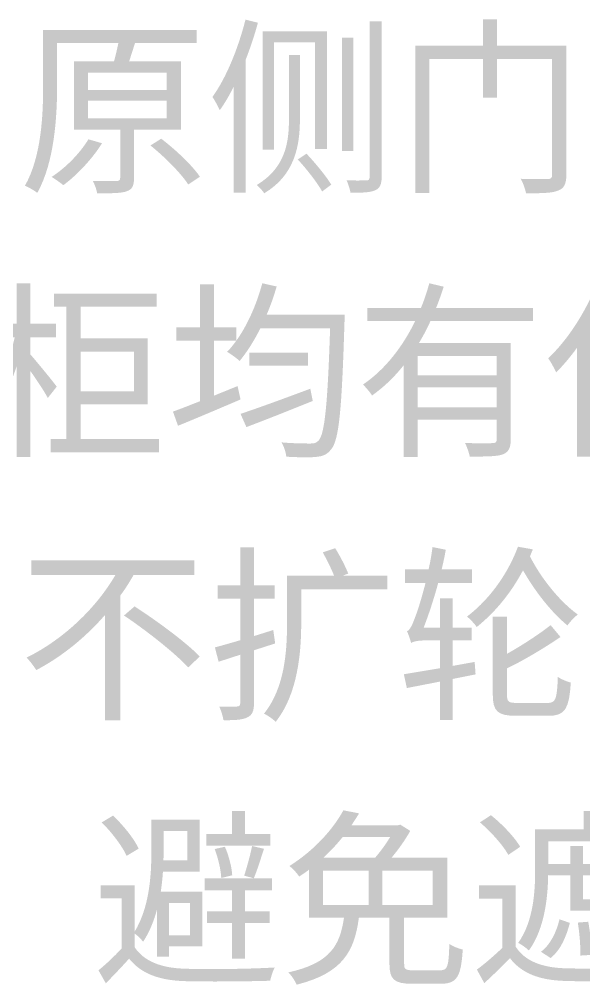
# Model space of a CAD drawing. Header units: millimetres. Extents: x -4600 to 229000, y -4300 to 19460.
# Drawn here: x 61449 to 62304, y 10572 to 12036 of the extents above; entities that cross this region are included whole.
import ezdxf

# ---------------------------------------------------------------- set-up
doc = ezdxf.new("R2010")
doc.units = ezdxf.units.MM
doc.header["$LTSCALE"] = 100
doc.layers.add('A-NOTE', color=7, linetype='Continuous', lineweight=18)

# ---------------------------------------------------------------- blocks, each defined once
blk = doc.blocks.new('A02_SHEET')
at = {"layer": 'A-NOTE'}
h = blk.add_hatch(color=256, dxfattribs=at)
edge = h.paths.add_edge_path()
edge.add_spline(control_points=[(21791.5, 12035.4), (21780.3, 11991.5), (21762.6, 11947.7), (21741.4, 11918.2)], knot_values=[0, 0, 0, 0, 1, 1, 1, 1], degree=3, periodic=0)
edge.add_spline(control_points=[(21741.4, 11918.2), (21744.8, 11913.3), (21750.5, 11902.7), (21752.5, 11898.1)], knot_values=[0, 0, 0, 0, 1, 1, 1, 1], degree=3, periodic=0)
edge.add_spline(control_points=[(21752.5, 11898.1), (21760, 11908.5), (21767.1, 11920.8), (21773.7, 11933.9)], knot_values=[0, 0, 0, 0, 1, 1, 1, 1], degree=3, periodic=0)
edge.add_line((21773.7, 11933.9), (21773.7, 11772.9))
edge.add_line((21773.7, 11772.9), (21791.8, 11772.9))
edge.add_line((21791.8, 11772.9), (21791.8, 11974.6))
edge.add_spline(control_points=[(21791.8, 11974.6), (21798.9, 11993), (21805.2, 12011.9), (21810.4, 12030.8)], knot_values=[0, 0, 0, 0, 1, 1, 1, 1], degree=3, periodic=0)
edge.add_line((21810.4, 12030.8), (21791.5, 12035.4))
h = blk.add_hatch(color=256, dxfattribs=at)
edge = h.paths.add_edge_path()
edge.add_line((21979.7, 12033.1), (21979.7, 11797))
edge.add_spline(control_points=[(21979.7, 11797), (21979.7, 11792.7), (21978.3, 11791.6), (21974.6, 11791.6), (21970.8, 11791.6), (21958.5, 11791.3), (21944.8, 11791.8)], knot_values=[0, 0, 0, 0, 1, 1, 1, 2, 2, 2, 2], degree=3, periodic=0)
edge.add_spline(control_points=[(21944.8, 11791.8), (21947.3, 11786.4), (21949.9, 11778.1), (21950.8, 11772.9)], knot_values=[0, 0, 0, 0, 1, 1, 1, 1], degree=3, periodic=0)
edge.add_spline(control_points=[(21950.8, 11772.9), (21969.7, 11772.9), (21981.4, 11773.5), (21988.3, 11776.7), (21995.2, 11779.8), (21998, 11785.5), (21998, 11797.3)], knot_values=[0, 0, 0, 0, 1, 1, 1, 2, 2, 2, 2], degree=3, periodic=0)
edge.add_line((21998, 11797.3), (21998, 12033.1))
edge.add_line((21998, 12033.1), (21979.7, 12033.1))
h.paths.add_polyline_path([(21937.6, 12008.2), (21937.6, 11836.5), (21955.1, 11836.5), (21955.1, 12008.2), (21937.6, 12008.2)], flags=0)
h = blk.add_hatch(color=256, dxfattribs=at)
edge = h.paths.add_edge_path()
edge.add_line((22151.6, 12035.9), (22151.6, 11996.1))
edge.add_line((22151.6, 11996.1), (22049, 11996.1))
edge.add_line((22049, 11996.1), (22049, 11772.4))
edge.add_line((22049, 11772.4), (22070.2, 11772.4))
edge.add_line((22070.2, 11772.4), (22070.2, 11975.8))
edge.add_line((22070.2, 11975.8), (22151.6, 11975.8))
edge.add_line((22151.6, 11975.8), (22151.6, 11917))
edge.add_line((22151.6, 11917), (22172.8, 11917))
edge.add_line((22172.8, 11917), (22172.8, 11975.8))
edge.add_line((22172.8, 11975.8), (22256.5, 11975.8))
edge.add_line((22256.5, 11975.8), (22256.5, 11800.2))
edge.add_spline(control_points=[(22256.5, 11800.2), (22256.5, 11795.3), (22254.7, 11793.9), (22249.6, 11793.6)], knot_values=[0, 0, 0, 0, 1, 1, 1, 1], degree=3, periodic=0)
edge.add_spline(control_points=[(22249.6, 11793.6), (22244.4, 11793.6), (22226.7, 11793.3), (22208.9, 11794.1)], knot_values=[0, 0, 0, 0, 1, 1, 1, 1], degree=3, periodic=0)
edge.add_spline(control_points=[(22208.9, 11794.1), (22212.3, 11788.1), (22215.8, 11778.1), (22216.9, 11772.1)], knot_values=[0, 0, 0, 0, 1, 1, 1, 1], degree=3, periodic=0)
edge.add_spline(control_points=[(22216.9, 11772.1), (22240.4, 11772.1), (22256.2, 11772.4), (22265.3, 11776.1)], knot_values=[0, 0, 0, 0, 1, 1, 1, 1], degree=3, periodic=0)
edge.add_spline(control_points=[(22265.3, 11776.1), (22274.5, 11779.5), (22278, 11786.1), (22278, 11799.9)], knot_values=[0, 0, 0, 0, 1, 1, 1, 1], degree=3, periodic=0)
edge.add_line((22278, 11799.9), (22278, 11996.1))
edge.add_line((22278, 11996.1), (22172.8, 11996.1))
edge.add_line((22172.8, 11996.1), (22172.8, 12035.9))
edge.add_line((22172.8, 12035.9), (22151.6, 12035.9))
h = blk.add_hatch(color=256, dxfattribs=at)
edge = h.paths.add_edge_path()
edge.add_line((21531.6, 11972.1), (21531.6, 11868.6))
edge.add_line((21531.6, 11868.6), (21601.5, 11868.6))
edge.add_line((21601.5, 11868.6), (21601.5, 11795.6))
edge.add_spline(control_points=[(21601.5, 11795.6), (21601.5, 11792.1), (21600.4, 11791), (21596.1, 11790.7)], knot_values=[0, 0, 0, 0, 1, 1, 1, 1], degree=3, periodic=0)
edge.add_spline(control_points=[(21596.1, 11790.7), (21591.8, 11790.7), (21576.9, 11790.7), (21560, 11791)], knot_values=[0, 0, 0, 0, 1, 1, 1, 1], degree=3, periodic=0)
edge.add_spline(control_points=[(21560, 11791), (21562.9, 11785.5), (21565.7, 11777.5), (21566.6, 11772.1)], knot_values=[0, 0, 0, 0, 1, 1, 1, 1], degree=3, periodic=0)
edge.add_spline(control_points=[(21566.6, 11772.1), (21588.9, 11772.1), (21603, 11772.1), (21611.6, 11775.2), (21620.2, 11778.4), (21622.5, 11784.1), (21622.5, 11795.3)], knot_values=[0, 0, 0, 0, 1, 1, 1, 2, 2, 2, 2], degree=3, periodic=0)
edge.add_line((21622.5, 11795.3), (21622.5, 11868.6))
edge.add_line((21622.5, 11868.6), (21693.8, 11868.6))
edge.add_line((21693.8, 11868.6), (21693.8, 11972.1))
edge.add_line((21693.8, 11972.1), (21615, 11972.1))
edge.add_spline(control_points=[(21615, 11972.1), (21617.9, 11980.6), (21621, 11990.4), (21623.9, 11999.8)], knot_values=[0, 0, 0, 0, 1, 1, 1, 1], degree=3, periodic=0)
edge.add_line((21623.9, 11999.8), (21717.3, 11999.8))
edge.add_line((21717.3, 11999.8), (21717.3, 12019.9))
edge.add_line((21717.3, 12019.9), (21484.7, 12019.9))
edge.add_line((21484.7, 12019.9), (21484.7, 11936.8))
edge.add_spline(control_points=[(21484.7, 11936.8), (21484.7, 11891.8), (21482.4, 11828.5), (21457.1, 11783.5)], knot_values=[0, 0, 0, 0, 1, 1, 1, 1], degree=3, periodic=0)
edge.add_spline(control_points=[(21457.1, 11783.5), (21462.3, 11781.5), (21471.8, 11776.1), (21475.8, 11772.7)], knot_values=[0, 0, 0, 0, 1, 1, 1, 1], degree=3, periodic=0)
edge.add_spline(control_points=[(21475.8, 11772.7), (21502.1, 11819.6), (21505.9, 11889.3), (21505.9, 11936.8)], knot_values=[0, 0, 0, 0, 1, 1, 1, 1], degree=3, periodic=0)
edge.add_line((21505.9, 11936.8), (21505.9, 11999.8))
edge.add_line((21505.9, 11999.8), (21598.7, 11999.8))
edge.add_spline(control_points=[(21598.7, 11999.8), (21597, 11991.5), (21594.7, 11980.9), (21592.1, 11972.1)], knot_values=[0, 0, 0, 0, 1, 1, 1, 1], degree=3, periodic=0)
edge.add_line((21592.1, 11972.1), (21531.6, 11972.1))
edge = h.paths.add_edge_path(flags=0)
edge.add_spline(control_points=[(21553.4, 11854), (21540.2, 11832.5), (21519, 11810.8), (21497.5, 11797)], knot_values=[0, 0, 0, 0, 1, 1, 1, 1], degree=3, periodic=0)
edge.add_spline(control_points=[(21497.5, 11797), (21502.7, 11793.9), (21511.3, 11787.8), (21515.3, 11784.4)], knot_values=[0, 0, 0, 0, 1, 1, 1, 1], degree=3, periodic=0)
edge.add_spline(control_points=[(21515.3, 11784.4), (21536.2, 11799.9), (21558.9, 11823.9), (21574, 11848)], knot_values=[0, 0, 0, 0, 1, 1, 1, 1], degree=3, periodic=0)
edge.add_line((21574, 11848), (21553.4, 11854))
edge = h.paths.add_edge_path(flags=0)
edge.add_spline(control_points=[(21647.4, 11844.6), (21668.9, 11827.4), (21693.8, 11802.4), (21704.7, 11785.5)], knot_values=[0, 0, 0, 0, 1, 1, 1, 1], degree=3, periodic=0)
edge.add_line((21704.7, 11785.5), (21722.4, 11797.3))
edge.add_spline(control_points=[(21722.4, 11797.3), (21710.7, 11814.5), (21685.5, 11838.3), (21663.7, 11854.9)], knot_values=[0, 0, 0, 0, 1, 1, 1, 1], degree=3, periodic=0)
edge.add_line((21663.7, 11854.9), (21647.4, 11844.6))
h.paths.add_polyline_path([(21552.8, 11912.5), (21672, 11912.5), (21672, 11885.8), (21552.8, 11885.8), (21552.8, 11912.5)], flags=0)
h.paths.add_polyline_path([(21552.8, 11954.9), (21672, 11954.9), (21672, 11928.8), (21552.8, 11928.8), (21552.8, 11954.9)], flags=0)
h = blk.add_hatch(color=256, dxfattribs=at)
h.paths.add_polyline_path([(21817.6, 12017.6), (21817.6, 11838.5), (21834.7, 11838.5), (21834.7, 12001), (21896.9, 12001), (21896.9, 11839.1), (21915, 11839.1), (21915, 12017.6), (21817.6, 12017.6)])
edge = h.paths.add_edge_path(flags=0)
edge.add_line((21857.4, 11981.8), (21857.4, 11884.1))
edge.add_spline(control_points=[(21857.4, 11884.1), (21857.4, 11849.4), (21852.2, 11811), (21808.7, 11784.7)], knot_values=[0, 0, 0, 0, 1, 1, 1, 1], degree=3, periodic=0)
edge.add_spline(control_points=[(21808.7, 11784.7), (21811.8, 11782.1), (21817.8, 11775.8), (21819.8, 11772.1)], knot_values=[0, 0, 0, 0, 1, 1, 1, 1], degree=3, periodic=0)
edge.add_spline(control_points=[(21819.8, 11772.1), (21866.8, 11799.9), (21874, 11845.4), (21874, 11884.1)], knot_values=[0, 0, 0, 0, 1, 1, 1, 1], degree=3, periodic=0)
edge.add_line((21874, 11884.1), (21874, 11981.8))
edge.add_line((21874, 11981.8), (21857.4, 11981.8))
h = blk.add_hatch(color=256, dxfattribs=at)
edge = h.paths.add_edge_path()
edge.add_spline(control_points=[(21870.8, 11823.4), (21884.6, 11808.5), (21900.6, 11787.8), (21907.8, 11774.9)], knot_values=[0, 0, 0, 0, 1, 1, 1, 1], degree=3, periodic=0)
edge.add_line((21907.8, 11774.9), (21921.6, 11785.3))
edge.add_spline(control_points=[(21921.6, 11785.3), (21914.1, 11797.6), (21897.8, 11817.6), (21884, 11832.2)], knot_values=[0, 0, 0, 0, 1, 1, 1, 1], degree=3, periodic=0)
edge.add_line((21884, 11832.2), (21870.8, 11823.4))
h = blk.add_hatch(color=256, dxfattribs=at)
edge = h.paths.add_edge_path()
edge.add_line((21444.5, 11635.7), (21444.5, 11574.3))
edge.add_line((21444.5, 11574.3), (21400.1, 11574.3))
edge.add_line((21400.1, 11574.3), (21400.1, 11553.7))
edge.add_line((21400.1, 11553.7), (21441.7, 11553.7))
edge.add_spline(control_points=[(21441.7, 11553.7), (21432.2, 11514.2), (21412.7, 11469.2), (21393.3, 11445.1)], knot_values=[0, 0, 0, 0, 1, 1, 1, 1], degree=3, periodic=0)
edge.add_spline(control_points=[(21393.3, 11445.1), (21396.7, 11440), (21402.1, 11431.4), (21404.4, 11425.7)], knot_values=[0, 0, 0, 0, 1, 1, 1, 1], degree=3, periodic=0)
edge.add_spline(control_points=[(21404.4, 11425.7), (21419.3, 11445.1), (21433.7, 11477.2), (21444.5, 11509.9)], knot_values=[0, 0, 0, 0, 1, 1, 1, 1], degree=3, periodic=0)
edge.add_line((21444.5, 11509.9), (21444.5, 11372.4))
edge.add_line((21444.5, 11372.4), (21465.5, 11372.4))
edge.add_line((21465.5, 11372.4), (21465.5, 11502.4))
edge.add_spline(control_points=[(21465.5, 11502.4), (21475.5, 11488.4), (21486.9, 11470.9), (21491.8, 11461.8)], knot_values=[0, 0, 0, 0, 1, 1, 1, 1], degree=3, periodic=0)
edge.add_line((21491.8, 11461.8), (21505.3, 11478.9))
edge.add_spline(control_points=[(21505.3, 11478.9), (21499.5, 11487), (21474.6, 11517.3), (21465.5, 11527.6)], knot_values=[0, 0, 0, 0, 1, 1, 1, 1], degree=3, periodic=0)
edge.add_line((21465.5, 11527.6), (21465.5, 11553.7))
edge.add_line((21465.5, 11553.7), (21504.4, 11553.7))
edge.add_line((21504.4, 11553.7), (21504.4, 11574.3))
edge.add_line((21504.4, 11574.3), (21465.5, 11574.3))
edge.add_line((21465.5, 11574.3), (21465.5, 11635.7))
edge.add_line((21465.5, 11635.7), (21444.5, 11635.7))
h = blk.add_hatch(color=256, dxfattribs=at)
edge = h.paths.add_edge_path()
edge.add_line((21681.5, 11441.1), (21689.2, 11419.6))
edge.add_spline(control_points=[(21689.2, 11419.6), (21715.9, 11430.5), (21751.1, 11445.4), (21784, 11459.5)], knot_values=[0, 0, 0, 0, 1, 1, 1, 1], degree=3, periodic=0)
edge.add_line((21784, 11459.5), (21779.5, 11479.8))
edge.add_line((21779.5, 11479.8), (21743.6, 11465.2))
edge.add_line((21743.6, 11465.2), (21743.6, 11548.6))
edge.add_line((21743.6, 11548.6), (21777.4, 11548.6))
edge.add_line((21777.4, 11548.6), (21777.4, 11568.9))
edge.add_line((21777.4, 11568.9), (21743.6, 11568.9))
edge.add_line((21743.6, 11568.9), (21743.6, 11633.9))
edge.add_line((21743.6, 11633.9), (21722.7, 11633.9))
edge.add_line((21722.7, 11633.9), (21722.7, 11568.9))
edge.add_line((21722.7, 11568.9), (21686.6, 11568.9))
edge.add_line((21686.6, 11568.9), (21686.6, 11548.6))
edge.add_line((21686.6, 11548.6), (21722.7, 11548.6))
edge.add_line((21722.7, 11548.6), (21722.7, 11456.9))
edge.add_spline(control_points=[(21722.7, 11456.9), (21707.3, 11450.9), (21692.9, 11445.1), (21681.5, 11441.1)], knot_values=[0, 0, 0, 0, 1, 1, 1, 1], degree=3, periodic=0)
h = blk.add_hatch(color=256, dxfattribs=at)
edge = h.paths.add_edge_path()
edge.add_spline(control_points=[(21817, 11635.7), (21806.1, 11595.5), (21787.5, 11556.6), (21763.7, 11531.7)], knot_values=[0, 0, 0, 0, 1, 1, 1, 1], degree=3, periodic=0)
edge.add_spline(control_points=[(21763.7, 11531.7), (21769.1, 11528.5), (21778.3, 11521.9), (21782.6, 11517.9)], knot_values=[0, 0, 0, 0, 1, 1, 1, 1], degree=3, periodic=0)
edge.add_spline(control_points=[(21782.6, 11517.9), (21793.8, 11531.4), (21804.7, 11548.6), (21814.1, 11567.5)], knot_values=[0, 0, 0, 0, 1, 1, 1, 1], degree=3, periodic=0)
edge.add_line((21814.1, 11567.5), (21919.8, 11567.5))
edge.add_spline(control_points=[(21919.8, 11567.5), (21916.1, 11451.2), (21911.5, 11407), (21902.4, 11397.3), (21898.9, 11393.6), (21895.8, 11392.4), (21890, 11392.7)], knot_values=[0, 0, 0, 0, 1, 1, 1, 2, 2, 2, 2], degree=3, periodic=0)
edge.add_spline(control_points=[(21890, 11392.7), (21883.2, 11392.7), (21865.4, 11392.7), (21846.2, 11394.4)], knot_values=[0, 0, 0, 0, 1, 1, 1, 1], degree=3, periodic=0)
edge.add_spline(control_points=[(21846.2, 11394.4), (21849.9, 11388.1), (21852.8, 11379), (21853.4, 11372.7)], knot_values=[0, 0, 0, 0, 1, 1, 1, 1], degree=3, periodic=0)
edge.add_spline(control_points=[(21853.4, 11372.7), (21870.6, 11371.8), (21888.3, 11371.2), (21898.3, 11372.4)], knot_values=[0, 0, 0, 0, 1, 1, 1, 1], degree=3, periodic=0)
edge.add_spline(control_points=[(21898.3, 11372.4), (21908.7, 11373.2), (21915.3, 11375.8), (21921.8, 11384.4)], knot_values=[0, 0, 0, 0, 1, 1, 1, 1], degree=3, periodic=0)
edge.add_spline(control_points=[(21921.8, 11384.4), (21933.3, 11398.4), (21937.6, 11444.3), (21941.6, 11576.6)], knot_values=[0, 0, 0, 0, 1, 1, 1, 1], degree=3, periodic=0)
edge.add_spline(control_points=[(21941.6, 11576.6), (21941.9, 11579.8), (21941.9, 11588.1), (21941.9, 11588.1)], knot_values=[0, 0, 0, 0, 1, 1, 1, 1], degree=3, periodic=0)
edge.add_line((21941.9, 11588.1), (21823.6, 11588.1))
edge.add_spline(control_points=[(21823.6, 11588.1), (21829.6, 11601.8), (21834.5, 11616.2), (21838.8, 11630.8)], knot_values=[0, 0, 0, 0, 1, 1, 1, 1], degree=3, periodic=0)
edge.add_line((21838.8, 11630.8), (21817, 11635.7))
edge = h.paths.add_edge_path(flags=0)
edge.add_line((21784, 11437.7), (21792.9, 11417.6))
edge.add_spline(control_points=[(21792.9, 11417.6), (21821, 11428.2), (21858.5, 11443.1), (21893.5, 11457.2)], knot_values=[0, 0, 0, 0, 1, 1, 1, 1], degree=3, periodic=0)
edge.add_line((21893.5, 11457.2), (21889.8, 11475.8))
edge.add_spline(control_points=[(21889.8, 11475.8), (21850.8, 11461.2), (21810.1, 11446.3), (21784, 11437.7)], knot_values=[0, 0, 0, 0, 1, 1, 1, 1], degree=3, periodic=0)
h.paths.add_polyline_path([(21797.2, 11530.2), (21797.2, 11510.5), (21886.3, 11510.5), (21886.3, 11530.2), (21797.2, 11530.2)], flags=0)
h = blk.add_hatch(color=256, dxfattribs=at)
edge = h.paths.add_edge_path()
edge.add_spline(control_points=[(22070.2, 11635.7), (22066.8, 11623.3), (22062.8, 11610.7), (22057.6, 11598.4)], knot_values=[0, 0, 0, 0, 1, 1, 1, 1], degree=3, periodic=0)
edge.add_line((22057.6, 11598.4), (21976.3, 11598.4))
edge.add_line((21976.3, 11598.4), (21976.3, 11578.4))
edge.add_line((21976.3, 11578.4), (22048.8, 11578.4))
edge.add_spline(control_points=[(22048.8, 11578.4), (22030.4, 11540.5), (22004.1, 11505.6), (21969.7, 11482.1)], knot_values=[0, 0, 0, 0, 1, 1, 1, 1], degree=3, periodic=0)
edge.add_spline(control_points=[(21969.7, 11482.1), (21973.7, 11478.1), (21980.6, 11470.3), (21983.4, 11465.5)], knot_values=[0, 0, 0, 0, 1, 1, 1, 1], degree=3, periodic=0)
edge.add_spline(control_points=[(21983.4, 11465.5), (22001.5, 11478.4), (22017.5, 11493.8), (22031.3, 11511.3)], knot_values=[0, 0, 0, 0, 1, 1, 1, 1], degree=3, periodic=0)
edge.add_line((22031.3, 11511.3), (22031.3, 11372.4))
edge.add_line((22031.3, 11372.4), (22052.5, 11372.4))
edge.add_line((22052.5, 11372.4), (22052.5, 11429.1))
edge.add_line((22052.5, 11429.1), (22172.5, 11429.1))
edge.add_line((22172.5, 11429.1), (22172.5, 11399.3))
edge.add_spline(control_points=[(22172.5, 11399.3), (22172.5, 11395), (22171.1, 11393.3), (22166.2, 11393.3)], knot_values=[0, 0, 0, 0, 1, 1, 1, 1], degree=3, periodic=0)
edge.add_spline(control_points=[(22166.2, 11393.3), (22160.8, 11393), (22143.3, 11392.7), (22124.4, 11393.6)], knot_values=[0, 0, 0, 0, 1, 1, 1, 1], degree=3, periodic=0)
edge.add_spline(control_points=[(22124.4, 11393.6), (22127.3, 11387.6), (22130.4, 11378.7), (22131.6, 11372.9)], knot_values=[0, 0, 0, 0, 1, 1, 1, 1], degree=3, periodic=0)
edge.add_spline(control_points=[(22131.6, 11372.9), (22156.2, 11372.9), (22172, 11372.9), (22181.4, 11376.1)], knot_values=[0, 0, 0, 0, 1, 1, 1, 1], degree=3, periodic=0)
edge.add_spline(control_points=[(22181.4, 11376.1), (22190.9, 11379.8), (22193.7, 11386.4), (22193.7, 11399)], knot_values=[0, 0, 0, 0, 1, 1, 1, 1], degree=3, periodic=0)
edge.add_line((22193.7, 11399), (22193.7, 11545.1))
edge.add_line((22193.7, 11545.1), (22054.5, 11545.1))
edge.add_spline(control_points=[(22054.5, 11545.1), (22061.1, 11556), (22066.8, 11566.9), (22072, 11578.4)], knot_values=[0, 0, 0, 0, 1, 1, 1, 1], degree=3, periodic=0)
edge.add_line((22072, 11578.4), (22227.2, 11578.4))
edge.add_line((22227.2, 11578.4), (22227.2, 11598.4))
edge.add_line((22227.2, 11598.4), (22080.6, 11598.4))
edge.add_spline(control_points=[(22080.6, 11598.4), (22084.9, 11609), (22088.6, 11619.9), (22092, 11630.5)], knot_values=[0, 0, 0, 0, 1, 1, 1, 1], degree=3, periodic=0)
edge.add_line((22092, 11630.5), (22070.2, 11635.7))
h.paths.add_polyline_path([(22052.5, 11477.8), (22172.5, 11477.8), (22172.5, 11447.7), (22052.5, 11447.7), (22052.5, 11477.8)], flags=0)
h.paths.add_polyline_path([(22052.5, 11496.1), (22052.5, 11525.6), (22172.5, 11525.6), (22172.5, 11496.1), (22052.5, 11496.1)], flags=0)
h = blk.add_hatch(color=256, dxfattribs=at)
edge = h.paths.add_edge_path()
edge.add_spline(control_points=[(22324.1, 11634.8), (22307.2, 11591.5), (22279.4, 11549.1), (22250.5, 11521.9)], knot_values=[0, 0, 0, 0, 1, 1, 1, 1], degree=3, periodic=0)
edge.add_spline(control_points=[(22250.5, 11521.9), (22254.2, 11516.8), (22260.5, 11505.6), (22262.5, 11500.4)], knot_values=[0, 0, 0, 0, 1, 1, 1, 1], degree=3, periodic=0)
edge.add_spline(control_points=[(22262.5, 11500.4), (22273.4, 11511.3), (22284, 11523.9), (22294.3, 11538)], knot_values=[0, 0, 0, 0, 1, 1, 1, 1], degree=3, periodic=0)
edge.add_line((22294.3, 11538), (22294.3, 11372.9))
edge.add_line((22294.3, 11372.9), (22314.9, 11372.9))
edge.add_line((22314.9, 11372.9), (22314.9, 11569.2))
edge.add_spline(control_points=[(22314.9, 11569.2), (22326.1, 11588.1), (22336.4, 11608.2), (22344.4, 11628.5)], knot_values=[0, 0, 0, 0, 1, 1, 1, 1], degree=3, periodic=0)
edge.add_line((22344.4, 11628.5), (22324.1, 11634.8))
h = blk.add_hatch(color=256, dxfattribs=at)
h.paths.add_polyline_path([(21496.1, 11399.3), (21496.1, 11379.5), (21660.6, 11379.5), (21660.6, 11399.3), (21541.4, 11399.3), (21541.4, 11452), (21643.4, 11452), (21643.4, 11552), (21541.4, 11552), (21541.4, 11600.1), (21656.8, 11600.1), (21656.8, 11619.9), (21501.3, 11619.9), (21501.3, 11600.1), (21519.9, 11600.1), (21519.9, 11399.3), (21496.1, 11399.3)])
h.paths.add_polyline_path([(21541.4, 11532.2), (21622.5, 11532.2), (21622.5, 11471.8), (21541.4, 11471.8), (21541.4, 11532.2)], flags=0)
h = blk.add_hatch(color=256, dxfattribs=at)
edge = h.paths.add_edge_path()
edge.add_line((21783.5, 11235.4), (21783.5, 11177.8))
edge.add_line((21783.5, 11177.8), (21749.4, 11177.8))
edge.add_line((21749.4, 11177.8), (21749.4, 11157.4))
edge.add_line((21749.4, 11157.4), (21783.5, 11157.4))
edge.add_line((21783.5, 11157.4), (21783.5, 11094.4))
edge.add_spline(control_points=[(21783.5, 11094.4), (21768.9, 11090.1), (21755.7, 11086.4), (21745.1, 11083.5)], knot_values=[0, 0, 0, 0, 1, 1, 1, 1], degree=3, periodic=0)
edge.add_line((21745.1, 11083.5), (21750.8, 11061.8))
edge.add_line((21750.8, 11061.8), (21783.5, 11072.4))
edge.add_line((21783.5, 11072.4), (21783.5, 10999))
edge.add_spline(control_points=[(21783.5, 10999), (21783.5, 10995), (21782, 10993.9), (21778.6, 10993.9)], knot_values=[0, 0, 0, 0, 1, 1, 1, 1], degree=3, periodic=0)
edge.add_spline(control_points=[(21778.6, 10993.9), (21775.2, 10993.6), (21764, 10993.6), (21751.7, 10993.9)], knot_values=[0, 0, 0, 0, 1, 1, 1, 1], degree=3, periodic=0)
edge.add_spline(control_points=[(21751.7, 10993.9), (21754.5, 10987.8), (21757.4, 10978.7), (21758, 10973.2)], knot_values=[0, 0, 0, 0, 1, 1, 1, 1], degree=3, periodic=0)
edge.add_spline(control_points=[(21758, 10973.2), (21776, 10972.9), (21787.5, 10973.8), (21794.4, 10977.5)], knot_values=[0, 0, 0, 0, 1, 1, 1, 1], degree=3, periodic=0)
edge.add_spline(control_points=[(21794.4, 10977.5), (21801.8, 10981), (21804.4, 10987), (21804.4, 10999)], knot_values=[0, 0, 0, 0, 1, 1, 1, 1], degree=3, periodic=0)
edge.add_line((21804.4, 10999), (21804.4, 11079.2))
edge.add_line((21804.4, 11079.2), (21836.5, 11089.5))
edge.add_line((21836.5, 11089.5), (21833.6, 11109.9))
edge.add_line((21833.6, 11109.9), (21804.4, 11100.7))
edge.add_line((21804.4, 11100.7), (21804.4, 11157.4))
edge.add_line((21804.4, 11157.4), (21835.6, 11157.4))
edge.add_line((21835.6, 11157.4), (21835.6, 11177.8))
edge.add_line((21835.6, 11177.8), (21804.4, 11177.8))
edge.add_line((21804.4, 11177.8), (21804.4, 11235.4))
edge.add_line((21804.4, 11235.4), (21783.5, 11235.4))
h = blk.add_hatch(color=256, dxfattribs=at)
edge = h.paths.add_edge_path()
edge.add_spline(control_points=[(21908.7, 11227.6), (21914.7, 11216.7), (21921.8, 11202.7), (21925.9, 11192.1)], knot_values=[0, 0, 0, 0, 1, 1, 1, 1], degree=3, periodic=0)
edge.add_line((21925.9, 11192.1), (21854.5, 11192.1))
edge.add_line((21854.5, 11192.1), (21854.5, 11120.5))
edge.add_spline(control_points=[(21854.5, 11120.5), (21854.5, 11078.9), (21851.4, 11022.8), (21819.6, 10983)], knot_values=[0, 0, 0, 0, 1, 1, 1, 1], degree=3, periodic=0)
edge.add_spline(control_points=[(21819.6, 10983), (21824.7, 10980.7), (21833.6, 10974.7), (21837.3, 10970.6)], knot_values=[0, 0, 0, 0, 1, 1, 1, 1], degree=3, periodic=0)
edge.add_spline(control_points=[(21837.3, 10970.6), (21870.8, 11012.8), (21876, 11075.8), (21876, 11120.2)], knot_values=[0, 0, 0, 0, 1, 1, 1, 1], degree=3, periodic=0)
edge.add_line((21876, 11120.2), (21876, 11171.5))
edge.add_line((21876, 11171.5), (22006.6, 11171.5))
edge.add_line((22006.6, 11171.5), (22006.6, 11192.1))
edge.add_line((22006.6, 11192.1), (21938.5, 11192.1))
edge.add_line((21938.5, 11192.1), (21947.3, 11195.5))
edge.add_spline(control_points=[(21947.3, 11195.5), (21943.3, 11205.9), (21935, 11221.9), (21927.6, 11233.9)], knot_values=[0, 0, 0, 0, 1, 1, 1, 1], degree=3, periodic=0)
edge.add_line((21927.6, 11233.9), (21908.7, 11227.6))
h = blk.add_hatch(color=256, dxfattribs=at)
edge = h.paths.add_edge_path()
edge.add_spline(control_points=[(22042.7, 11090.1), (22045, 11092.4), (22053.9, 11094.1), (22063.4, 11094.1)], knot_values=[0, 0, 0, 0, 1, 1, 1, 1], degree=3, periodic=0)
edge.add_line((22063.4, 11094.1), (22086.6, 11094.1))
edge.add_line((22086.6, 11094.1), (22086.6, 11052))
edge.add_line((22086.6, 11052), (22031.6, 11042.8))
edge.add_line((22031.6, 11042.8), (22036.2, 11021.9))
edge.add_line((22036.2, 11021.9), (22086.6, 11031.7))
edge.add_line((22086.6, 11031.7), (22086.6, 10973.5))
edge.add_line((22086.6, 10973.5), (22105.8, 10973.5))
edge.add_line((22105.8, 10973.5), (22105.8, 11035.7))
edge.add_line((22105.8, 11035.7), (22140.4, 11042.6))
edge.add_line((22140.4, 11042.6), (22139, 11061.5))
edge.add_line((22139, 11061.5), (22105.8, 11055.5))
edge.add_line((22105.8, 11055.5), (22105.8, 11094.1))
edge.add_line((22105.8, 11094.1), (22134.4, 11094.1))
edge.add_line((22134.4, 11094.1), (22134.4, 11113.6))
edge.add_line((22134.4, 11113.6), (22105.8, 11113.6))
edge.add_line((22105.8, 11113.6), (22105.8, 11158))
edge.add_line((22105.8, 11158), (22086.6, 11158))
edge.add_line((22086.6, 11158), (22086.6, 11113.6))
edge.add_line((22086.6, 11113.6), (22061.7, 11113.6))
edge.add_spline(control_points=[(22061.7, 11113.6), (22069.4, 11133.4), (22077.1, 11156.9), (22083.7, 11181.2)], knot_values=[0, 0, 0, 0, 1, 1, 1, 1], degree=3, periodic=0)
edge.add_line((22083.7, 11181.2), (22135, 11181.2))
edge.add_line((22135, 11181.2), (22135, 11201.8))
edge.add_line((22135, 11201.8), (22088.9, 11201.8))
edge.add_spline(control_points=[(22088.9, 11201.8), (22091.4, 11211.9), (22093.5, 11221.9), (22095.2, 11231.6)], knot_values=[0, 0, 0, 0, 1, 1, 1, 1], degree=3, periodic=0)
edge.add_line((22095.2, 11231.6), (22075.1, 11235.7))
edge.add_spline(control_points=[(22075.1, 11235.7), (22073.7, 11224.5), (22071.7, 11213), (22069.1, 11201.8)], knot_values=[0, 0, 0, 0, 1, 1, 1, 1], degree=3, periodic=0)
edge.add_line((22069.1, 11201.8), (22033.6, 11201.8))
edge.add_line((22033.6, 11201.8), (22033.6, 11181.2))
edge.add_line((22033.6, 11181.2), (22064.5, 11181.2))
edge.add_spline(control_points=[(22064.5, 11181.2), (22058.5, 11158), (22052.5, 11138.8), (22049.6, 11131.7)], knot_values=[0, 0, 0, 0, 1, 1, 1, 1], degree=3, periodic=0)
edge.add_spline(control_points=[(22049.6, 11131.7), (22045, 11118.8), (22041, 11109.6), (22036.4, 11108.2)], knot_values=[0, 0, 0, 0, 1, 1, 1, 1], degree=3, periodic=0)
edge.add_spline(control_points=[(22036.4, 11108.2), (22038.7, 11103.3), (22041.6, 11094.1), (22042.7, 11090.1)], knot_values=[0, 0, 0, 0, 1, 1, 1, 1], degree=3, periodic=0)
h = blk.add_hatch(color=256, dxfattribs=at)
edge = h.paths.add_edge_path()
edge.add_spline(control_points=[(22204.6, 11236.2), (22192.3, 11202.4), (22166.5, 11160), (22127.3, 11130.2)], knot_values=[0, 0, 0, 0, 1, 1, 1, 1], degree=3, periodic=0)
edge.add_spline(control_points=[(22127.3, 11130.2), (22132.1, 11126.8), (22138.7, 11119.3), (22142.2, 11114.5)], knot_values=[0, 0, 0, 0, 1, 1, 1, 1], degree=3, periodic=0)
edge.add_spline(control_points=[(22142.2, 11114.5), (22173.4, 11139.4), (22196.3, 11170.3), (22212.3, 11200.4)], knot_values=[0, 0, 0, 0, 1, 1, 1, 1], degree=3, periodic=0)
edge.add_spline(control_points=[(22212.3, 11200.4), (22230.7, 11167.8), (22256.5, 11135.7), (22279.7, 11116.8)], knot_values=[0, 0, 0, 0, 1, 1, 1, 1], degree=3, periodic=0)
edge.add_spline(control_points=[(22279.7, 11116.8), (22283.4, 11122.2), (22290.3, 11129.7), (22295.4, 11133.4)], knot_values=[0, 0, 0, 0, 1, 1, 1, 1], degree=3, periodic=0)
edge.add_spline(control_points=[(22295.4, 11133.4), (22269.1, 11152), (22239.6, 11188.1), (22222.9, 11221.6)], knot_values=[0, 0, 0, 0, 1, 1, 1, 1], degree=3, periodic=0)
edge.add_line((22222.9, 11221.6), (22227.2, 11232.2))
edge.add_line((22227.2, 11232.2), (22204.6, 11236.2))
h = blk.add_hatch(color=256, dxfattribs=at)
edge = h.paths.add_edge_path()
edge.add_line((21466.9, 11215.6), (21466.9, 11193.5))
edge.add_line((21466.9, 11193.5), (21594.4, 11193.5))
edge.add_spline(control_points=[(21594.4, 11193.5), (21566, 11144.5), (21516.7, 11096.1), (21459.7, 11068.1)], knot_values=[0, 0, 0, 0, 1, 1, 1, 1], degree=3, periodic=0)
edge.add_spline(control_points=[(21459.7, 11068.1), (21464.3, 11063.2), (21470.9, 11054.6), (21474.3, 11049.1)], knot_values=[0, 0, 0, 0, 1, 1, 1, 1], degree=3, periodic=0)
edge.add_spline(control_points=[(21474.3, 11049.1), (21514.2, 11070.1), (21549.7, 11099.6), (21578.6, 11132.8)], knot_values=[0, 0, 0, 0, 1, 1, 1, 1], degree=3, periodic=0)
edge.add_line((21578.6, 11132.8), (21578.6, 10972.7))
edge.add_line((21578.6, 10972.7), (21601.8, 10972.7))
edge.add_line((21601.8, 10972.7), (21601.8, 11162.3))
edge.add_spline(control_points=[(21601.8, 11162.3), (21609.3, 11172.3), (21615.9, 11182.9), (21621.9, 11193.5)], knot_values=[0, 0, 0, 0, 1, 1, 1, 1], degree=3, periodic=0)
edge.add_line((21621.9, 11193.5), (21713.8, 11193.5))
edge.add_line((21713.8, 11193.5), (21713.8, 11215.6))
edge.add_line((21713.8, 11215.6), (21466.9, 11215.6))
edge = h.paths.add_edge_path(flags=0)
edge.add_spline(control_points=[(21607.3, 11131.9), (21641.4, 11109), (21684.3, 11075.2), (21704.7, 11053.2)], knot_values=[0, 0, 0, 0, 1, 1, 1, 1], degree=3, periodic=0)
edge.add_line((21704.7, 11053.2), (21722.2, 11069.8))
edge.add_spline(control_points=[(21722.2, 11069.8), (21700.7, 11091.8), (21657.1, 11123.9), (21623.3, 11145.7)], knot_values=[0, 0, 0, 0, 1, 1, 1, 1], degree=3, periodic=0)
edge.add_line((21623.3, 11145.7), (21607.3, 11131.9))
h = blk.add_hatch(color=256, dxfattribs=at)
edge = h.paths.add_edge_path()
edge.add_spline(control_points=[(22254.2, 11117.3), (22237, 11103.6), (22210.9, 11086.7), (22188, 11073.8)], knot_values=[0, 0, 0, 0, 1, 1, 1, 1], degree=3, periodic=0)
edge.add_line((22188, 11073.8), (22188, 11130.2))
edge.add_line((22188, 11130.2), (22166.5, 11130.2))
edge.add_line((22166.5, 11130.2), (22166.5, 11011.6))
edge.add_spline(control_points=[(22166.5, 11011.6), (22166.5, 10986.7), (22174, 10979.8), (22202, 10979.8), (22207.5, 10979.8), (22245.3, 10979.8), (22251.3, 10979.8), (22276.2, 10979.8), (22282.3, 10990.7), (22284.8, 11030.2)], knot_values=[0, 0, 0, 0, 1, 1, 1, 2, 2, 2, 3, 3, 3, 3], degree=3, periodic=0)
edge.add_spline(control_points=[(22284.8, 11030.2), (22278.8, 11031.7), (22269.9, 11035.4), (22265.1, 11038.8)], knot_values=[0, 0, 0, 0, 1, 1, 1, 1], degree=3, periodic=0)
edge.add_spline(control_points=[(22265.1, 11038.8), (22263.9, 11005.3), (22261.9, 10999.3), (22249.9, 10999.3), (22241.9, 10999.3), (22210.3, 10999.3), (22204, 10999.3), (22190.3, 10999.3), (22188, 11001), (22188, 11011.6)], knot_values=[0, 0, 0, 0, 1, 1, 1, 2, 2, 2, 3, 3, 3, 3], degree=3, periodic=0)
edge.add_line((22188, 11011.6), (22188, 11051.7))
edge.add_spline(control_points=[(22188, 11051.7), (22213.5, 11064), (22245.3, 11083), (22269.1, 11099.3)], knot_values=[0, 0, 0, 0, 1, 1, 1, 1], degree=3, periodic=0)
edge.add_line((22269.1, 11099.3), (22254.2, 11117.3))
h = blk.add_hatch(color=256, dxfattribs=at)
edge = h.paths.add_edge_path()
edge.add_line((21648.8, 10822.5), (21648.8, 10773.5))
edge.add_spline(control_points=[(21648.8, 10773.5), (21648.8, 10738.2), (21645.9, 10689.3), (21623.3, 10652.3)], knot_values=[0, 0, 0, 0, 1, 1, 1, 1], degree=3, periodic=0)
edge.add_line((21623.3, 10652.3), (21623.3, 10722.5))
edge.add_line((21623.3, 10722.5), (21572, 10722.5))
edge.add_line((21572, 10722.5), (21572, 10703))
edge.add_line((21572, 10703), (21603.8, 10703))
edge.add_line((21603.8, 10703), (21603.8, 10627.1))
edge.add_spline(control_points=[(21603.8, 10627.1), (21592.4, 10614.8), (21579.5, 10602.7), (21568.6, 10593.9)], knot_values=[0, 0, 0, 0, 1, 1, 1, 1], degree=3, periodic=0)
edge.add_line((21568.6, 10593.9), (21579.8, 10574.1))
edge.add_spline(control_points=[(21579.8, 10574.1), (21592.1, 10587), (21604.1, 10599.3), (21615, 10611.6)], knot_values=[0, 0, 0, 0, 1, 1, 1, 1], degree=3, periodic=0)
edge.add_spline(control_points=[(21615, 10611.6), (21633.3, 10589), (21659.7, 10579), (21698.1, 10577.5), (21731.6, 10576.4), (21795.8, 10577), (21829, 10578.1)], knot_values=[0, 0, 0, 0, 1, 1, 1, 2, 2, 2, 2], degree=3, periodic=0)
edge.add_spline(control_points=[(21829, 10578.1), (21830.2, 10584.1), (21833.3, 10593.6), (21835.9, 10598.2)], knot_values=[0, 0, 0, 0, 1, 1, 1, 1], degree=3, periodic=0)
edge.add_spline(control_points=[(21835.9, 10598.2), (21800.1, 10595.9), (21730.8, 10595), (21697.8, 10596.4), (21663.7, 10597.6), (21637.4, 10607.6), (21623.3, 10629.1)], knot_values=[0, 0, 0, 0, 1, 1, 1, 2, 2, 2, 2], degree=3, periodic=0)
edge.add_line((21623.3, 10629.1), (21623.3, 10649.7))
edge.add_spline(control_points=[(21623.3, 10649.7), (21627.3, 10647.1), (21633.9, 10640.8), (21636.2, 10637.1)], knot_values=[0, 0, 0, 0, 1, 1, 1, 1], degree=3, periodic=0)
edge.add_spline(control_points=[(21636.2, 10637.1), (21645.9, 10651.7), (21652.8, 10668.9), (21657.4, 10686.4)], knot_values=[0, 0, 0, 0, 1, 1, 1, 1], degree=3, periodic=0)
edge.add_line((21657.4, 10686.4), (21657.4, 10614.8))
edge.add_line((21657.4, 10614.8), (21675.5, 10614.8))
edge.add_line((21675.5, 10614.8), (21675.5, 10630))
edge.add_line((21675.5, 10630), (21726.2, 10630))
edge.add_line((21726.2, 10630), (21726.2, 10713.3))
edge.add_line((21726.2, 10713.3), (21663.1, 10713.3))
edge.add_spline(control_points=[(21663.1, 10713.3), (21664.6, 10723.6), (21665.7, 10733.7), (21666.3, 10743.4)], knot_values=[0, 0, 0, 0, 1, 1, 1, 1], degree=3, periodic=0)
edge.add_line((21666.3, 10743.4), (21722.2, 10743.4))
edge.add_line((21722.2, 10743.4), (21722.2, 10822.5))
edge.add_line((21722.2, 10822.5), (21648.8, 10822.5))
h.paths.add_polyline_path([(21729.6, 10733.4), (21729.6, 10715.3), (21770.9, 10715.3), (21770.9, 10683.2), (21733.3, 10683.2), (21733.3, 10665.5), (21770.9, 10665.5), (21770.9, 10611.3), (21790.6, 10611.3), (21790.6, 10665.5), (21828.4, 10665.5), (21828.4, 10683.2), (21790.6, 10683.2), (21790.6, 10715.3), (21831.6, 10715.3), (21831.6, 10733.4), (21729.6, 10733.4)], flags=0)
h.paths.add_polyline_path([(21770.9, 10835.7), (21770.9, 10800.4), (21732.2, 10800.4), (21732.2, 10782.7), (21829.3, 10782.7), (21829.3, 10800.4), (21790.6, 10800.4), (21790.6, 10835.7), (21770.9, 10835.7)], flags=0)
edge = h.paths.add_edge_path(flags=0)
edge.add_spline(control_points=[(21573.5, 10818.2), (21588.6, 10803.3), (21604.7, 10782.1), (21611.3, 10767.5)], knot_values=[0, 0, 0, 0, 1, 1, 1, 1], degree=3, periodic=0)
edge.add_line((21611.3, 10767.5), (21629.6, 10778.4))
edge.add_spline(control_points=[(21629.6, 10778.4), (21623, 10793), (21606.1, 10813.9), (21590.7, 10828.5)], knot_values=[0, 0, 0, 0, 1, 1, 1, 1], degree=3, periodic=0)
edge.add_line((21590.7, 10828.5), (21573.5, 10818.2))
h.paths.add_polyline_path([(21667.1, 10760.6), (21667.4, 10773.2), (21667.4, 10805.3), (21703.5, 10805.3), (21703.5, 10760.6), (21667.1, 10760.6)], flags=0)
h.paths.add_polyline_path([(21675.5, 10696.1), (21707.5, 10696.1), (21707.5, 10647.1), (21675.5, 10647.1), (21675.5, 10696.1)], flags=0)
edge = h.paths.add_edge_path(flags=0)
edge.add_spline(control_points=[(21801.5, 10782.4), (21798.9, 10769.2), (21793.5, 10749.4), (21789.5, 10737.4)], knot_values=[0, 0, 0, 0, 1, 1, 1, 1], degree=3, periodic=0)
edge.add_line((21789.5, 10737.4), (21804.1, 10733.4))
edge.add_spline(control_points=[(21804.1, 10733.4), (21809, 10744.8), (21814.4, 10762.6), (21819.6, 10778.1)], knot_values=[0, 0, 0, 0, 1, 1, 1, 1], degree=3, periodic=0)
edge.add_line((21819.6, 10778.1), (21801.5, 10782.4))
edge = h.paths.add_edge_path(flags=0)
edge.add_spline(control_points=[(21744.8, 10777.8), (21750.2, 10763.7), (21754.2, 10746), (21754.8, 10733.9)], knot_values=[0, 0, 0, 0, 1, 1, 1, 1], degree=3, periodic=0)
edge.add_line((21754.8, 10733.9), (21771.4, 10738))
edge.add_spline(control_points=[(21771.4, 10738), (21770.9, 10749.4), (21766.3, 10767.8), (21760.3, 10781.2)], knot_values=[0, 0, 0, 0, 1, 1, 1, 1], degree=3, periodic=0)
edge.add_line((21760.3, 10781.2), (21744.8, 10777.8))
h = blk.add_hatch(color=256, dxfattribs=at)
edge = h.paths.add_edge_path()
edge.add_spline(control_points=[(21939.9, 10836.5), (21925.3, 10809.3), (21896.9, 10776.4), (21858, 10752)], knot_values=[0, 0, 0, 0, 1, 1, 1, 1], degree=3, periodic=0)
edge.add_spline(control_points=[(21858, 10752), (21862.8, 10748.8), (21869.7, 10741.1), (21872.9, 10736)], knot_values=[0, 0, 0, 0, 1, 1, 1, 1], degree=3, periodic=0)
edge.add_spline(control_points=[(21872.9, 10736), (21878, 10739.4), (21883.2, 10742.8), (21888, 10746.6)], knot_values=[0, 0, 0, 0, 1, 1, 1, 1], degree=3, periodic=0)
edge.add_line((21888, 10746.6), (21888, 10673.5))
edge.add_line((21888, 10673.5), (21940.8, 10673.5))
edge.add_spline(control_points=[(21940.8, 10673.5), (21934.7, 10632.2), (21920.7, 10605), (21856.5, 10590.7)], knot_values=[0, 0, 0, 0, 1, 1, 1, 1], degree=3, periodic=0)
edge.add_spline(control_points=[(21856.5, 10590.7), (21861.1, 10586.4), (21866.8, 10577.5), (21869.1, 10572.1)], knot_values=[0, 0, 0, 0, 1, 1, 1, 1], degree=3, periodic=0)
edge.add_spline(control_points=[(21869.1, 10572.1), (21938.7, 10589.6), (21956.8, 10622.8), (21963.4, 10673.5)], knot_values=[0, 0, 0, 0, 1, 1, 1, 1], degree=3, periodic=0)
edge.add_line((21963.4, 10673.5), (22009.8, 10673.5))
edge.add_line((22009.8, 10673.5), (22009.8, 10603.6))
edge.add_spline(control_points=[(22009.8, 10603.6), (22009.8, 10580.1), (22017, 10573.5), (22043.9, 10573.5), (22049.3, 10573.5), (22082.6, 10573.5), (22088.3, 10573.5), (22112.1, 10573.5), (22118.4, 10583.8), (22121, 10625.4)], knot_values=[0, 0, 0, 0, 1, 1, 1, 2, 2, 2, 3, 3, 3, 3], degree=3, periodic=0)
edge.add_spline(control_points=[(22121, 10625.4), (22114.9, 10626.8), (22105.5, 10630.2), (22100.6, 10634)], knot_values=[0, 0, 0, 0, 1, 1, 1, 1], degree=3, periodic=0)
edge.add_spline(control_points=[(22100.6, 10634), (22099.8, 10599), (22097.7, 10593.9), (22086.6, 10593.9), (22079.1, 10593.9), (22051.9, 10593.9), (22046.2, 10593.9), (22034.1, 10593.9), (22032.1, 10595.3), (22032.1, 10603.6)], knot_values=[0, 0, 0, 0, 1, 1, 1, 2, 2, 2, 3, 3, 3, 3], degree=3, periodic=0)
edge.add_line((22032.1, 10603.6), (22032.1, 10673.5))
edge.add_line((22032.1, 10673.5), (22097.7, 10673.5))
edge.add_line((22097.7, 10673.5), (22097.7, 10764.6))
edge.add_line((22097.7, 10764.6), (22012.9, 10764.6))
edge.add_spline(control_points=[(22012.9, 10764.6), (22023.5, 10777.2), (22034.1, 10792.1), (22041.3, 10805.3)], knot_values=[0, 0, 0, 0, 1, 1, 1, 1], degree=3, periodic=0)
edge.add_line((22041.3, 10805.3), (22026.4, 10814.7))
edge.add_line((22026.4, 10814.7), (22023, 10813.9))
edge.add_line((22023, 10813.9), (21952.2, 10813.9))
edge.add_spline(control_points=[(21952.2, 10813.9), (21956.2, 10819.9), (21960.2, 10825.9), (21963.7, 10831.9)], knot_values=[0, 0, 0, 0, 1, 1, 1, 1], degree=3, periodic=0)
edge.add_line((21963.7, 10831.9), (21939.9, 10836.5))
h.paths.add_polyline_path([(21999.2, 10745.1), (22075.4, 10745.1), (22075.4, 10693), (21999.2, 10693), (21999.2, 10745.1)], flags=0)
h.paths.add_polyline_path([(21909.2, 10745.1), (21978.3, 10745.1), (21978.3, 10693), (21909.2, 10693), (21909.2, 10745.1)], flags=0)
edge = h.paths.add_edge_path(flags=0)
edge.add_spline(control_points=[(21909.5, 10764.6), (21920.4, 10774.6), (21930.2, 10785.2), (21938.7, 10795.8)], knot_values=[0, 0, 0, 0, 1, 1, 1, 1], degree=3, periodic=0)
edge.add_line((21938.7, 10795.8), (22010.7, 10795.8))
edge.add_spline(control_points=[(22010.7, 10795.8), (22004.4, 10785.2), (21996, 10773.8), (21988, 10764.6)], knot_values=[0, 0, 0, 0, 1, 1, 1, 1], degree=3, periodic=0)
edge.add_line((21988, 10764.6), (21909.5, 10764.6))
h = blk.add_hatch(color=256, dxfattribs=at)
edge = h.paths.add_edge_path()
edge.add_line((22284.3, 10782.4), (22284.3, 10755.2))
edge.add_line((22284.3, 10755.2), (22250.5, 10755.2))
edge.add_line((22250.5, 10755.2), (22250.5, 10789.5))
edge.add_line((22250.5, 10789.5), (22404, 10789.5))
edge.add_line((22404, 10789.5), (22404, 10807.6))
edge.add_line((22404, 10807.6), (22325.2, 10807.6))
edge.add_line((22325.2, 10807.6), (22325.2, 10835.7))
edge.add_line((22325.2, 10835.7), (22304.3, 10835.7))
edge.add_line((22304.3, 10835.7), (22304.3, 10807.6))
edge.add_line((22304.3, 10807.6), (22230.7, 10807.6))
edge.add_line((22230.7, 10807.6), (22230.7, 10746))
edge.add_spline(control_points=[(22230.7, 10746), (22230.7, 10712.7), (22228.1, 10667.8), (22204.9, 10635.4)], knot_values=[0, 0, 0, 0, 1, 1, 1, 1], degree=3, periodic=0)
edge.add_spline(control_points=[(22204.9, 10635.4), (22209.5, 10633.4), (22217.8, 10627.4), (22221.2, 10623.9)], knot_values=[0, 0, 0, 0, 1, 1, 1, 1], degree=3, periodic=0)
edge.add_spline(control_points=[(22221.2, 10623.9), (22246.4, 10658.6), (22250.5, 10709.3), (22250.5, 10745.7)], knot_values=[0, 0, 0, 0, 1, 1, 1, 1], degree=3, periodic=0)
edge.add_line((22250.5, 10745.7), (22250.5, 10737.7))
edge.add_line((22250.5, 10737.7), (22284.3, 10737.7))
edge.add_line((22284.3, 10737.7), (22284.3, 10684.4))
edge.add_line((22284.3, 10684.4), (22369.1, 10684.4))
edge.add_line((22369.1, 10684.4), (22369.1, 10737.7))
edge.add_line((22369.1, 10737.7), (22403.7, 10737.7))
edge.add_line((22403.7, 10737.7), (22403.7, 10755.2))
edge.add_line((22403.7, 10755.2), (22369.1, 10755.2))
edge.add_line((22369.1, 10755.2), (22369.1, 10782.4))
edge.add_line((22369.1, 10782.4), (22349.3, 10782.4))
edge.add_line((22349.3, 10782.4), (22349.3, 10755.2))
edge.add_line((22349.3, 10755.2), (22303.5, 10755.2))
edge.add_line((22303.5, 10755.2), (22303.5, 10782.4))
edge.add_line((22303.5, 10782.4), (22284.3, 10782.4))
edge = h.paths.add_edge_path(flags=0)
edge.add_line((22201.2, 10722.5), (22145.6, 10722.5))
edge.add_line((22145.6, 10722.5), (22145.6, 10702.4))
edge.add_line((22145.6, 10702.4), (22180.8, 10702.4))
edge.add_line((22180.8, 10702.4), (22180.8, 10627.7))
edge.add_spline(control_points=[(22180.8, 10627.7), (22168.2, 10615.9), (22154.2, 10603.6), (22142.4, 10595)], knot_values=[0, 0, 0, 0, 1, 1, 1, 1], degree=3, periodic=0)
edge.add_line((22142.4, 10595), (22153.6, 10574.4))
edge.add_spline(control_points=[(22153.6, 10574.4), (22167.4, 10587.3), (22180.3, 10599.6), (22192.6, 10612.2)], knot_values=[0, 0, 0, 0, 1, 1, 1, 1], degree=3, periodic=0)
edge.add_spline(control_points=[(22192.6, 10612.2), (22210.3, 10589.3), (22236.7, 10579.2), (22274.8, 10577.8), (22307.2, 10576.7), (22369.9, 10577.2), (22402.6, 10578.4)], knot_values=[0, 0, 0, 0, 1, 1, 1, 2, 2, 2, 2], degree=3, periodic=0)
edge.add_spline(control_points=[(22402.6, 10578.4), (22403.4, 10584.7), (22406.6, 10594.1), (22409.2, 10599)], knot_values=[0, 0, 0, 0, 1, 1, 1, 1], degree=3, periodic=0)
edge.add_spline(control_points=[(22409.2, 10599), (22374.2, 10596.7), (22306.6, 10595.9), (22274.2, 10597), (22240.4, 10598.4), (22214.9, 10608.2), (22201.2, 10629.7)], knot_values=[0, 0, 0, 0, 1, 1, 1, 2, 2, 2, 2], degree=3, periodic=0)
edge.add_line((22201.2, 10629.7), (22201.2, 10722.5))
edge = h.paths.add_edge_path(flags=0)
edge.add_spline(control_points=[(22362.2, 10667.5), (22373.6, 10651.2), (22386, 10628.8), (22390.8, 10613.9)], knot_values=[0, 0, 0, 0, 1, 1, 1, 1], degree=3, periodic=0)
edge.add_line((22390.8, 10613.9), (22407.2, 10621.1))
edge.add_spline(control_points=[(22407.2, 10621.1), (22401.7, 10635.4), (22389.4, 10657.5), (22377.1, 10673.5)], knot_values=[0, 0, 0, 0, 1, 1, 1, 1], degree=3, periodic=0)
edge.add_line((22377.1, 10673.5), (22362.2, 10667.5))
edge = h.paths.add_edge_path(flags=0)
edge.add_spline(control_points=[(22267.6, 10671.2), (22263.3, 10652.6), (22253.9, 10632.8), (22239.6, 10621.9)], knot_values=[0, 0, 0, 0, 1, 1, 1, 1], degree=3, periodic=0)
edge.add_line((22239.6, 10621.9), (22254.2, 10612.5))
edge.add_spline(control_points=[(22254.2, 10612.5), (22269.9, 10624.8), (22278.2, 10646.3), (22283.4, 10665.8)], knot_values=[0, 0, 0, 0, 1, 1, 1, 1], degree=3, periodic=0)
edge.add_line((22283.4, 10665.8), (22267.6, 10671.2))
h.paths.add_polyline_path([(22349.3, 10737.7), (22349.3, 10701.3), (22303.5, 10701.3), (22303.5, 10737.7), (22349.3, 10737.7)], flags=0)
edge = h.paths.add_edge_path(flags=0)
edge.add_spline(control_points=[(22327.8, 10665.2), (22334.1, 10649.4), (22340.7, 10629.1), (22343, 10615.6)], knot_values=[0, 0, 0, 0, 1, 1, 1, 1], degree=3, periodic=0)
edge.add_line((22343, 10615.6), (22359, 10619.9))
edge.add_spline(control_points=[(22359, 10619.9), (22356.7, 10633.1), (22349.9, 10653.4), (22343.3, 10668.9)], knot_values=[0, 0, 0, 0, 1, 1, 1, 1], degree=3, periodic=0)
edge.add_line((22343.3, 10668.9), (22327.8, 10665.2))
edge = h.paths.add_edge_path(flags=0)
edge.add_spline(control_points=[(22295.4, 10666.3), (22298, 10650.3), (22299.7, 10629.7), (22299.2, 10616.2)], knot_values=[0, 0, 0, 0, 1, 1, 1, 1], degree=3, periodic=0)
edge.add_line((22299.2, 10616.2), (22316.1, 10617.3))
edge.add_spline(control_points=[(22316.1, 10617.3), (22316.3, 10630.8), (22314.3, 10651.4), (22311.2, 10667.5)], knot_values=[0, 0, 0, 0, 1, 1, 1, 1], degree=3, periodic=0)
edge.add_line((22311.2, 10667.5), (22295.4, 10666.3))
h = blk.add_hatch(color=256, dxfattribs=at)
edge = h.paths.add_edge_path()
edge.add_spline(control_points=[(22147, 10818.2), (22163.6, 10804.1), (22182.3, 10783.2), (22190, 10768.9)], knot_values=[0, 0, 0, 0, 1, 1, 1, 1], degree=3, periodic=0)
edge.add_line((22190, 10768.9), (22208, 10781.2))
edge.add_spline(control_points=[(22208, 10781.2), (22199.7, 10795.5), (22180.8, 10815.6), (22163.6, 10829.1)], knot_values=[0, 0, 0, 0, 1, 1, 1, 1], degree=3, periodic=0)
edge.add_line((22163.6, 10829.1), (22147, 10818.2))

msp = doc.modelspace()

# ---------------------------------------------------------------- block references
msp.add_blockref('A02_SHEET', (40000, 0))

doc.saveas('drawing.dxf')
